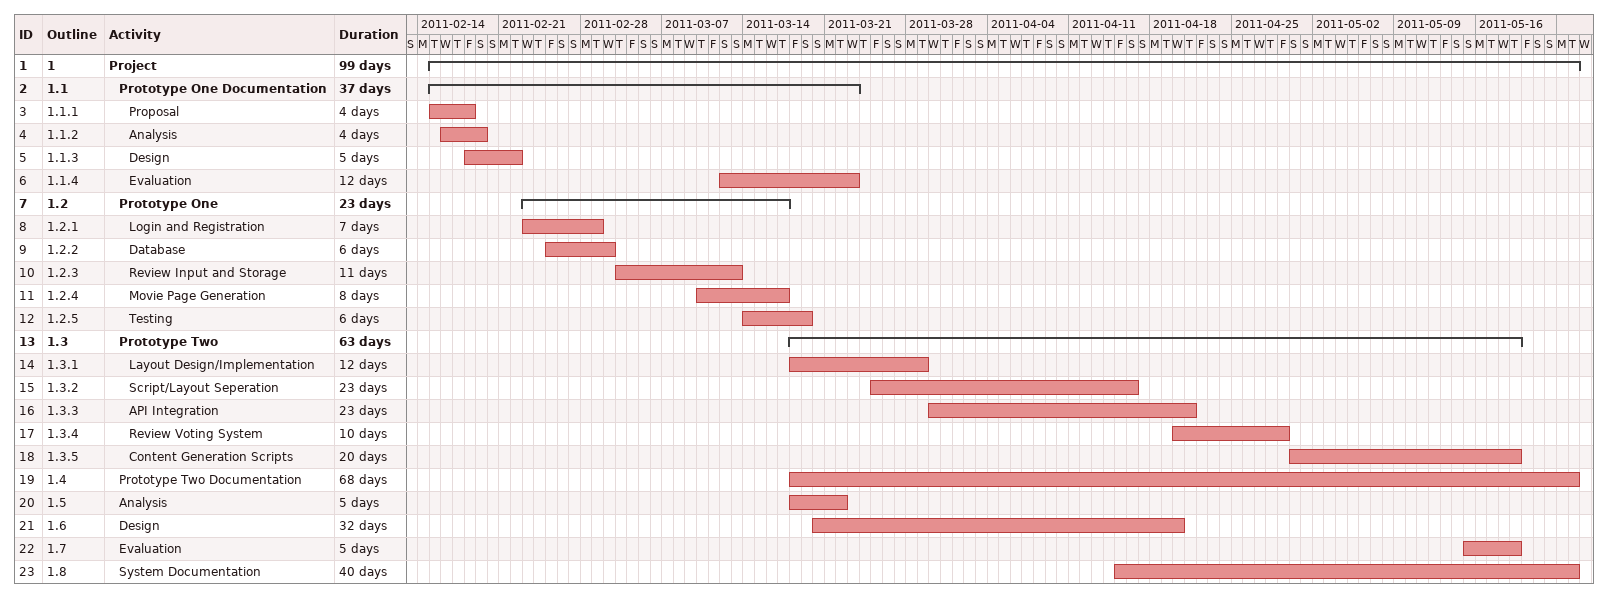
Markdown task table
| ID | WBS | Task | Duration | Start | Finish |
|---|---|---|---|---|---|
| 1 | 1 | **Project** | 99d | 2011-02-15 | 2011-05-24 |
| 2 | 1.1 | **Prototype One Documentation** | 37d | 2011-02-15 | 2011-03-23 |
| 3 | 1.1.1 | Proposal | 4d | 2011-02-15 | 2011-02-18 |
| 4 | 1.1.2 | Analysis | 4d | 2011-02-16 | 2011-02-19 |
| 5 | 1.1.3 | Design | 5d | 2011-02-18 | 2011-02-22 |
| 6 | 1.1.4 | Evaluation | 12d | 2011-03-12 | 2011-03-23 |
| 7 | 1.2 | **Prototype One** | 23d | 2011-02-23 | 2011-03-17 |
| 8 | 1.2.1 | Login and Registration | 7d | 2011-02-23 | 2011-03-01 |
| 9 | 1.2.2 | Database | 6d | 2011-02-25 | 2011-03-02 |
| 10 | 1.2.3 | Review Input and Storage | 11d | 2011-03-03 | 2011-03-13 |
| 11 | 1.2.4 | Movie Page Generation | 8d | 2011-03-10 | 2011-03-17 |
| 12 | 1.2.5 | Testing | 6d | 2011-03-14 | 2011-03-19 |
| 13 | 1.3 | **Prototype Two** | 63d | 2011-03-18 | 2011-05-19 |
| 14 | 1.3.1 | Layout Design/Implementation | 12d | 2011-03-18 | 2011-03-29 |
| 15 | 1.3.2 | Script/Layout Seperation | 23d | 2011-03-25 | 2011-04-16 |
| 16 | 1.3.3 | API Integration | 23d | 2011-03-30 | 2011-04-21 |
| 17 | 1.3.4 | Review Voting System | 10d | 2011-04-20 | 2011-04-29 |
| 18 | 1.3.5 | Content Generation Scripts | 20d | 2011-04-30 | 2011-05-19 |
| 19 | 1.4 | Prototype Two Documentation | 68d | 2011-03-18 | 2011-05-24 |
| 20 | 1.5 | Analysis | 5d | 2011-03-18 | 2011-03-22 |
| 21 | 1.6 | Design | 32d | 2011-03-20 | 2011-04-20 |
| 22 | 1.7 | Evaluation | 5d | 2011-05-15 | 2011-05-19 |
| 23 | 1.8 | System Documentation | 40d | 2011-04-15 | 2011-05-24 |
